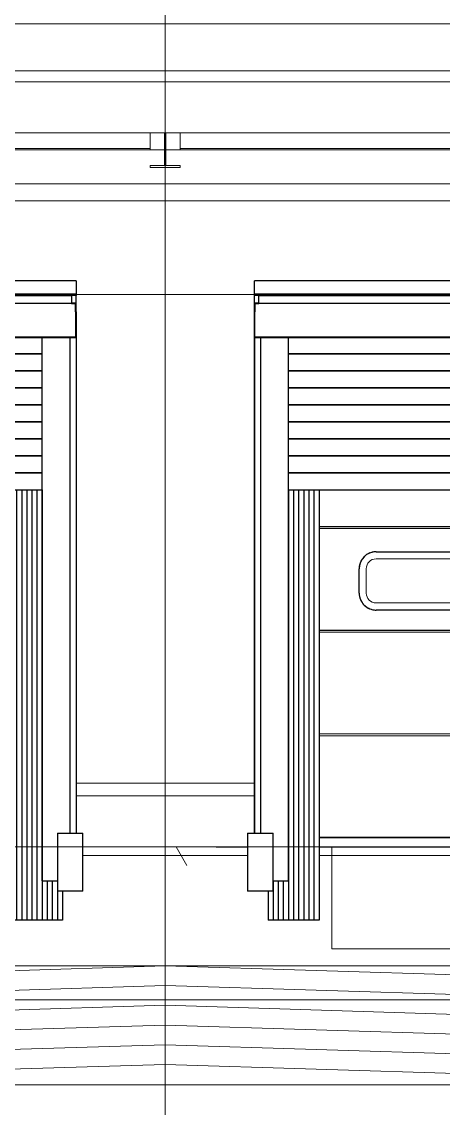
# Model space of a CAD drawing. Extents: x 692141 to 693595, y 1492301 to 1494225.
# Drawn here: x 692391.41 to 692393.89, y 1492374.68 to 1492381.07 of the extents above; entities that cross this region are included whole.
import ezdxf

# ---------------------------------------------------------------- set-up
doc = ezdxf.new("R2010")
doc.units = 0
doc.header["$MEASUREMENT"] = 0
for name, pattern in [('Centre', [7937.5, 1587.5, -1190.625, 3968.75, -1190.625]), ('Grid Line', [5556.25, 3175, -793.75, 793.75, -793.75]), ('Čárka', [3175, 1587.5, -1587.5])]:
    doc.linetypes.add(name, pattern=pattern)
for name, color, linetype, lineweight in [('A-DETL-GENF', 92, 'Continuous', 5), ('A-FLOR', 192, 'Continuous', 5), ('A-FLOR-LEVL', 8, 'Grid Line', 5), ('A-GENM', 13, 'Continuous', 5), ('A-WALL-PATT', 111, 'Continuous', 5), ('S-BEAM', 12, 'Continuous', 5), ('S-GRID', 1, 'Continuous', 5)]:
    doc.layers.add(name, color=color, linetype=linetype, lineweight=lineweight)
doc.layers.add('A-DOOR', color=2, linetype='Continuous')
pattern_1 = [(0, (212730.054, 1200), (4064, 1016), [167.64, -2880.36, 167.64, -2880.36, -16256]), (0, (212730.054, 1200), (4064, 1016), [-6096, 167.64, -5928.36, 167.64, -2880.36, -7112]), (0, (212730.054, 1200), (4064, 1016), [-15240, 167.64, -1864.36, 167.64, -4912.36]), (120, (214254.054, 1708), (-2911.881810244989, 3011.527240979959), [167.64, -2880.36, 167.64, -2880.36, -16256]), (120, (214254.054, 1708), (-2911.881810244989, 3011.527240979959), [-6095.999999999999, 167.64, -5928.359999999999, 167.64, -2880.36, -7111.999999999999]), (120, (214254.054, 1708), (-2911.881810244989, 3011.527240979959), [-15240, 167.64, -1864.36, 167.64, -4912.359999999999]), (240, (214762.054, 3740), (-1152.118189755009, -4027.527240979959), [167.64, -2880.36, 167.64, -2880.36, -16256]), (240, (214762.054, 3740), (-1152.118189755009, -4027.527240979959), [-6096, 167.64, -5928.36, 167.64, -2880.36, -7112]), (240, (214762.054, 3740), (-1152.118189755009, -4027.527240979959), [-15240, 167.64, -1864.36, 167.64, -4912.36])]

# ---------------------------------------------------------------- blocks, each defined once
blk = doc.blocks.new('HAVI-DC_R19_AR_120_STRUCTURE_rvt-2-500_ELEVATION 4')
at = {"layer": 'S-BEAM'}
h = blk.add_hatch(dxfattribs=at)
h.set_pattern_fill('FP_109', color=256, style=0, pattern_type=2)
h.set_pattern_definition(pattern_1)
h.paths.add_polyline_path([(134637.418784823, 5200.000000000931), (138349.6363114673, 5200.000000000931), (138349.6363114673, 5300.068639883461), (130649.6363114673, 5300.068639883461), (130649.6363114673, 5200.000000000931), (134114.1084920922, 5200.000000000931)], flags=0)
h = blk.add_hatch(dxfattribs=at)
h.set_pattern_fill('FP_109', color=256, style=0, pattern_type=2)
h.set_pattern_definition(pattern_1)
h.paths.add_polyline_path([(130499.6363114689, 0), (138499.6363114754, 0), (138499.6363114754, 500.0000000013763), (130499.6363114689, 500.0000000013763)], flags=0)
h.paths.add_polyline_path([(132020.8673211689, 700.0000000014002), (138499.6363114754, 700.0000000014002), (138499.6363114754, 1400.00000000138), (138014.7863138007, 1400.00000000138), (138014.7863138007, 1139.999999997003), (137894.7863138007, 1139.999999997003), (137894.7863138007, 969.9999999969727), (137594.7863138007, 969.9999999969727), (137594.7863138007, 1400.00000000138), (137519.7546187947, 1400.00000000138), (137519.7546187947, 799.9999999999914), (135479.7546187947, 799.9999999999914), (135479.7546187947, 1400.00000000138), (135404.7863138007, 1400.00000000138), (135404.7863138007, 969.9999999969727), (135104.7863138007, 969.9999999969727), (135104.7863138007, 1139.999999997003), (134984.7863138007, 1139.999999997003), (134984.7863138007, 1400.00000000138), (134014.7863138008, 1400.00000000138), (134014.7863138008, 1139.999999997003), (133894.7863138007, 1139.999999997003), (133894.7863138007, 969.9999999969727), (133594.7863138007, 969.9999999969727), (133590.7981993614, 1400.00000000138), (133519.636311469, 1400.00000000138), (133519.636311469, 799.9999999999914), (131479.6363114689, 799.9999999999914), (131479.6363114689, 1400.00000000138), (131404.7863138008, 1400.00000000138), (131404.7863138008, 969.9999999969727), (131104.7863138008, 969.9999999969727), (131104.7863138008, 1139.999999997003), (130984.7863138007, 1139.999999997003), (130984.7863138007, 1400.00000000138), (130499.6363114689, 1400.00000000138), (130499.6363114689, 700.0000000014002), (131381.6363114702, 700.0000000014002)], flags=0)
at = {"layer": 'S-BEAM', "color": 7}
for p, q in [((130649.6363114673, 5200.000000000933), (138349.6363114674, 5200.000000000933)), ((134014.7863138008, 1400.000000001379), (134984.7863138008, 1400.000000001379)), ((135404.7863138007, 1400.000000001379), (135479.7546187947, 1400.000000001379)), ((135479.7546187947, 800.0000000000011), (135479.7546187947, 1400.000000001379)), ((137519.7546187947, 800.0000000000011), (135479.7546187947, 800.0000000000011))]:
    blk.add_line(p, q, dxfattribs=at)
blk = doc.blocks.new('Column Center Mark - Column Center Mark-439589-500_ELEVATION 4')
at = {"layer": 'A-DETL-GENF', "lineweight": 9}
for p, q in [((43649.75461878071, 74.99999999996534), (43649.75461878071, -75.00000000003465)), ((43574.75461878071, -3.465174813754857e-11), (43724.75461878071, -3.465174813754857e-11))]:
    blk.add_line(p, q, dxfattribs=at)
blk = doc.blocks.new('Doors_Industrial_Loading-Systems_Sectional-Overhead-Door_High-Lift_40mm - 2500 x 3000 mm-V89-500_ELEVATION 4')
at = {"layer": 'A-DOOR', "color": 7}
for p, q in [((137594.7863138008, 3273.999999996978), (135404.7863138008, 3273.999999996978)), ((135741.119647134, 3136.49999999713), (136204.119647134, 3136.49999999713)), ((135741.119647134, 3136.49999999713), (136204.119647134, 3136.49999999713)), ((136795.4529804673, 3136.499999997063), (137253.9702484772, 3136.499999997063)), ((136795.4529804673, 3136.499999997063), (137258.4529804673, 3136.499999997063)), ((135641.119647134, 2893.499999997032), (135641.119647134, 3036.49999999713)), ((135641.119647134, 2893.499999997032), (135641.119647134, 3036.49999999713)), ((136304.119647134, 3036.49999999713), (136304.119647134, 2893.499999997034)), ((136304.119647134, 3036.49999999713), (136304.119647134, 2893.499999997034)), ((136695.4529804673, 2893.499999996908), (136695.4529804673, 3036.499999997063)), ((136695.4529804673, 2893.499999996908), (136695.4529804673, 3036.499999997063)), ((137358.4529804674, 3036.499999997064), (137358.4529804674, 2893.499999996909)), ((137358.4529804674, 3036.499999997064), (137358.4529804674, 2893.499999996909)), ((136204.119647134, 2793.499999997033), (135741.119647134, 2793.499999997033)), ((136204.119647134, 2793.499999997034), (135741.119647134, 2793.499999997034)), ((137253.9702484772, 2793.499999996908), (136795.4529804673, 2793.499999996908)), ((137258.4529804673, 2793.499999996909), (136795.4529804673, 2793.499999996909)), ((135404.7863138008, 2675.02522143521), (137594.7863138008, 2675.02522143521)), ((135404.7863138008, 2675.02522143521), (137594.7863138008, 2675.02522143521)), ((137594.7863138008, 1455.025221435202), (135404.7863138008, 1455.025221435202)), ((135404.7863138008, 1455.025221435202), (137594.7863138008, 1455.025221435202)), ((135404.7863138008, 1399.99999999697), (137594.7863138008, 1399.99999999697))]:
    blk.add_line(p, q, dxfattribs=at)
at = {"layer": 'A-DOOR', "color": 1, "linetype": 'Čárka'}
blk.add_line((134799.7863138008, 1399.999999996979), (134984.7863138008, 1399.999999996979), dxfattribs=at)
at = {"layer": 'A-DOOR', "color": 7}
for centre, radius, start, end in [((135741.119647134, 3036.49999999713), 100, 90, 180), ((135741.119647134, 3036.49999999713), 99.99999999998279, 90, 105.0000000000053), ((136204.119647134, 3036.49999999713), 100.0000000000291, 359.9999999999992, 89.99999999999987), ((136204.119647134, 3036.49999999713), 100.0000000000014, 74.99999999998114, 88.12802654437974), ((136795.4529804673, 3036.499999997063), 100, 90, 180), ((136795.4529804673, 3036.499999997063), 100.0000000000034, 90, 104.9999999999863), ((137258.4529804673, 3036.499999997063), 100.0000000000291, 75.00000000000118, 89.99999999999987), ((137258.4529804673, 3036.499999997063), 100.0000000000291, 2.482820498217458e-13, 90.00000000000026), ((135741.119647134, 3036.49999999713), 99.99999999999213, 150.0000000000061, 158.0128132543626), ((135741.119647134, 3036.49999999713), 99.9999999999943, 129.5802092616328, 140.4197907381451), ((135741.119647134, 3036.49999999713), 99.99999999998772, 111.9871867448803, 120.0000000000029), ((136204.119647134, 3036.49999999713), 100.0000000000255, 59.99999999999179, 68.01281325516344), ((136204.119647134, 3036.49999999713), 100.0000000000275, 39.58020926183492, 50.41979073809703), ((136204.119647134, 3036.49999999713), 100.0000000000275, 21.98718674521917, 30.00000000000255), ((136795.4529804673, 3036.499999997063), 99.99999999997706, 150.0000000000015, 158.0128132541641), ((136795.4529804673, 3036.499999997063), 99.99999999997874, 130.7140562729314, 140.419790738059), ((136795.4529804673, 3036.499999997063), 99.99999999999838, 111.9871867454006, 119.9999999999859), ((137258.4529804673, 3036.499999997063), 100.0000000000015, 60.00000000000059, 68.01281325461728), ((137258.4529804673, 3036.499999997063), 100.0000000000051, 39.58020926199544, 50.41979073809095), ((137258.4529804673, 3036.499999997063), 100.0000000000129, 21.98718674572751, 29.99999999999912), ((135741.119647134, 3036.49999999713), 99.99999999999955, 165.0000000000016, 179.9999999999997), ((136204.119647134, 3036.49999999713), 100.0000000000184, 0, 15.00000000000107), ((136795.4529804673, 3036.499999997063), 99.99999999999955, 164.999999999997, 179.9999999999997), ((137258.4529804673, 3036.499999997063), 100.0000000000109, 2.605510395054437e-13, 15.00000000000046), ((135741.119647134, 2893.499999997033), 100.0000000000109, 180.0000000000004, 195.0000000000004), ((135741.119647134, 2893.499999997033), 100.0000000000009, 180.0000000000002, 270.0000000000002), ((136204.119647134, 2893.499999997033), 100.0000000000291, 269.9999999999999, 2.482820498217458e-13), ((136204.119647134, 2893.499999997033), 100.0000000000291, 344.999999999997, 0), ((136795.4529804673, 2893.499999996908), 99.99999999997526, 180.0000000000001, 194.9999999999991), ((136795.4529804673, 2893.499999996908), 100.0000000000009, 180.0000000000002, 270.0000000000002), ((137258.4529804673, 2893.499999996908), 100.0000000000291, 269.9999999999999, 2.59811560542051e-13), ((137258.4529804673, 2893.499999996908), 100.0000000000291, 344.9999999999973, 0), ((135741.119647134, 2893.499999997033), 100.0000000000129, 201.987186746284, 209.999999999999), ((135741.119647134, 2893.499999997033), 100.0000000000123, 219.5802092624334, 230.419790737509), ((136204.119647134, 2893.499999997033), 99.9999999999985, 309.5802092624691, 320.4197907376679), ((136204.119647134, 2893.499999997033), 100.0000000000263, 329.9999999999978, 338.0128132540348), ((136795.4529804673, 2893.499999996908), 99.99999999997317, 201.9871867455937, 209.9999999999972), ((136795.4529804673, 2893.499999996908), 99.9999999999797, 219.5802092619701, 229.2859437270687), ((137258.4529804673, 2893.499999996908), 100.0000000000012, 309.5802092619987, 320.4197907380633), ((137258.4529804673, 2893.499999996908), 100.000000000001, 330.000000000004, 338.0128132546938), ((135741.119647134, 2893.499999997033), 100.0000000000118, 240.0000000000025, 248.012813253757), ((135741.119647134, 2893.499999997033), 100.0000000000007, 254.9999999999972, 270), ((136204.119647134, 2893.499999997033), 99.99999999999032, 271.8719734556201, 285.0000000000201), ((136204.119647134, 2893.499999997033), 100.0000000000023, 291.9871867462618, 300.0000000000137), ((136795.4529804673, 2893.499999996908), 99.99999999999682, 240.0000000000136, 248.0128132544913), ((136795.4529804673, 2893.499999996908), 100.0000000000005, 255.000000000013, 269.9999999999999), ((137258.4529804673, 2893.499999996908), 99.99999999998279, 269.9999999999996, 285.000000000005), ((137258.4529804673, 2893.499999996908), 99.99999999998772, 291.9871867454199, 300.0000000000028)]:
    blk.add_arc(centre, radius, start, end, dxfattribs=at)
at = {"layer": 'A-GENM', "color": 7}
for p, q in [((135404.7863138008, 3285.02522143521), (137594.7863138008, 3285.02522143521)), ((135404.7863138008, 3285.02522143521), (137594.7863138008, 3285.02522143521)), ((135741.119647134, 3136.499999996981), (136204.119647134, 3136.499999996981)), ((136795.4529804673, 3136.499999996981), (137258.4529804673, 3136.499999996981)), ((136204.119647134, 3094.499999996981), (135741.119647134, 3094.499999996981)), ((136204.119647134, 3094.499999996981), (135741.119647134, 3094.499999996981)), ((137258.4529804673, 3094.499999996981), (136795.4529804673, 3094.499999996981)), ((137258.4529804673, 3094.499999996981), (136795.4529804673, 3094.499999996981)), ((135641.119647134, 2893.499999996981), (135641.119647134, 3036.499999996981)), ((135683.119647134, 3036.499999996981), (135683.119647134, 2893.499999996981)), ((135683.119647134, 3036.499999996981), (135683.119647134, 2893.499999996981)), ((136262.119647134, 2893.499999996981), (136262.119647134, 3036.499999996981)), ((136262.119647134, 2893.499999996981), (136262.119647134, 3036.499999996982)), ((136304.119647134, 3036.499999996982), (136304.119647134, 2893.499999996981)), ((136695.4529804673, 2893.499999996981), (136695.4529804673, 3036.499999996981)), ((136737.4529804673, 3036.499999996981), (136737.4529804673, 2893.499999996981)), ((136737.4529804673, 3036.499999996981), (136737.4529804673, 2893.499999996981)), ((137316.4529804673, 2893.499999996981), (137316.4529804673, 3036.499999996981)), ((137316.4529804673, 2893.499999996981), (137316.4529804673, 3036.499999996982)), ((137358.4529804673, 3036.499999996982), (137358.4529804673, 2893.499999996981)), ((135741.119647134, 2835.499999996982), (136204.119647134, 2835.499999996982)), ((135741.119647134, 2835.499999996982), (136204.119647134, 2835.499999996982)), ((136795.4529804673, 2835.499999996982), (137258.4529804673, 2835.499999996982)), ((136795.4529804673, 2835.499999996982), (137258.4529804673, 2835.499999996982)), ((136204.119647134, 2793.499999996981), (135741.119647134, 2793.499999996981)), ((137258.4529804673, 2793.499999996981), (136795.4529804673, 2793.499999996981)), ((137594.7863138008, 2663.99999999698), (135404.7863138008, 2663.99999999698)), ((135404.7863138008, 2065.025221435211), (137594.7863138008, 2065.025221435211)), ((135404.7863138008, 2065.025221435211), (137594.7863138008, 2065.025221435211)), ((137594.7863138008, 2053.999999996979), (135404.7863138008, 2053.999999996979)), ((135404.7863138008, 1455.025221435211), (137594.7863138008, 1455.025221435211)), ((135404.7863138008, 1455.025221435211), (137594.7863138008, 1455.025221435211))]:
    blk.add_line(p, q, dxfattribs=at)
for centre, radius, start, end in [((135741.119647134, 3036.499999996981), 100, 90.00000000000026, 180.0000000000002), ((136204.119647134, 3036.499999996981), 100.0000000000291, 5.08789356700367e-13, 90.00000000000026), ((136795.4529804673, 3036.499999996981), 100.0000000000005, 90.00000000000026, 180.0000000000002), ((137258.4529804673, 3036.499999996981), 100.0000000000005, 5.152498583970897e-13, 90.00000000000026), ((135741.119647134, 3036.499999996981), 57.9999999999709, 90, 180), ((135741.119647134, 3036.499999996981), 57.9999999999709, 90, 180), ((136204.119647134, 3036.499999996981), 58.0000000000291, 0, 90), ((136204.119647134, 3036.499999996981), 58.0000000000291, 8.984518603637631e-13, 90), ((136795.4529804673, 3036.499999996981), 58, 90, 180), ((136795.4529804673, 3036.499999996981), 58, 90, 180), ((137258.4529804673, 3036.499999996981), 58, 0, 90), ((137258.4529804673, 3036.499999996981), 58, 8.984518603637631e-13, 90), ((135741.119647134, 2893.499999996981), 100, 180.0000000000002, 269.9999999999999), ((135741.119647134, 2893.499999996981), 57.99999999999954, 180.0000000000002, 269.9999999999999), ((135741.119647134, 2893.499999996981), 57.9999999999709, 180, 269.9999999999996), ((136204.119647134, 2893.499999996981), 58.0000000000291, 269.9999999999996, 0), ((136204.119647134, 2893.499999996981), 58.0000000000291, 269.9999999999996, 0), ((136204.119647134, 2893.499999996981), 100.0000000000291, 269.9999999999996, 0), ((136795.4529804673, 2893.499999996981), 100.0000000000005, 180.0000000000002, 269.9999999999999), ((136795.4529804673, 2893.499999996981), 58.00000000000009, 180.0000000000002, 269.9999999999999), ((136795.4529804673, 2893.499999996981), 58, 180, 269.9999999999996), ((137258.4529804673, 2893.499999996981), 58, 269.9999999999996, 0), ((137258.4529804673, 2893.499999996981), 58, 269.9999999999996, 0), ((137258.4529804673, 2893.499999996981), 100, 269.9999999999996, 0)]:
    blk.add_arc(centre, radius, start, end, dxfattribs=at)
blk = doc.blocks.new('Door_ASSA-ABLOY DS6070B Inflatable shelter - Insulated wall-V73-500_ELEVATION 4')
at = {"layer": 'A-DOOR', "color": 47}
for p, q in [((123024.6363114675, 4652.807871864885), (123024.6363114675, 4729.999999996988)), ((125974.6363114675, 4729.999999996979), (123024.6363114675, 4729.999999996988)), ((125974.6363114675, 4729.999999996979), (125974.6363114675, 4652.807871864876)), ((123023.6363114675, 4649.999999996991), (123023.6363114675, 4598.999999996989)), ((123024.6363114675, 4647.691042939573), (123024.6363114675, 4652.807871864885)), ((123024.6363114675, 4652.807871864885), (125974.6363114675, 4652.807871864876)), ((123024.6363114675, 4644.684469772975), (123024.6363114675, 4647.691042939573)), ((125974.6363114675, 4647.691042939563), (123024.6363114675, 4647.691042939573)), ((125974.6363114675, 4644.684469772965), (123024.6363114675, 4644.684469772974)), ((123049.6363114675, 4598.999999996989), (123049.6363114675, 4647.69104293955)), ((125947.6363114675, 4641.364026622491), (123049.6363114675, 4641.364026622491)), ((125947.6363114675, 4647.691042939549), (125947.6363114675, 4598.999999997001)), ((125974.6363114675, 4652.807871864876), (125974.6363114675, 4647.691042939563)), ((125974.6363114675, 4647.691042939563), (125974.6363114675, 4644.684469772965)), ((125975.6363114675, 4598.999999997001), (125975.6363114675, 4649.999999996992)), ((123049.6363114675, 4598.99999999699), (123023.6363114675, 4598.99999999699)), ((123023.6363114675, 4598.999999996989), (123023.6363114675, 4538.99999999699)), ((123023.6363114675, 4538.99999999699), (123027.6363114675, 4538.99999999699)), ((123024.6363114675, 4547.999999996992), (123024.6363114675, 1479.999999996993)), ((123024.6363114675, 1479.999999996995), (123024.6363114675, 4538.999999997)), ((123027.6363114675, 4598.99999999703), (123027.6363114675, 4547.999999997031)), ((123027.6363114675, 4547.999999997032), (123027.6363114675, 4598.999999997029)), ((123027.6363114675, 4538.99999999699), (123027.6363114675, 4595.99999999699)), ((123027.6363114675, 4595.99999999699), (123049.6363114675, 4595.99999999699)), ((123027.6363114675, 4397.999999996989), (123027.6363114675, 4595.99999999699)), ((125971.6363114675, 4595.999999996991), (123027.6363114675, 4595.999999996991)), ((123049.6363114675, 4595.99999999699), (123049.6363114675, 4598.999999996989)), ((125975.6363114675, 4598.999999997001), (125947.6363114675, 4598.999999997001)), ((125947.6363114675, 4598.999999997001), (125947.6363114675, 4595.999999997001)), ((125947.6363114675, 4595.999999997001), (125971.6363114675, 4595.999999997001)), ((125971.6363114675, 4598.99999999703), (125971.6363114675, 4547.999999997031)), ((125971.6363114675, 4547.999999997032), (125971.6363114675, 4598.999999997029)), ((125971.6363114675, 4595.999999997001), (125971.6363114675, 4538.999999996992)), ((125971.6363114675, 4595.99999999699), (125971.6363114675, 4397.999999996989)), ((125971.6363114675, 4538.999999996991), (125975.6363114675, 4538.999999996991)), ((125974.6363114675, 4547.999999996992), (125974.6363114675, 1479.999999996993)), ((125974.6363114675, 4538.999999997), (125974.6363114675, 1479.999999996996)), ((125975.6363114675, 4538.999999996991), (125975.6363114675, 4598.999999997001)), ((123027.6363114675, 4394.999999996989), (123027.6363114675, 4397.999999996989)), ((125971.6363114675, 4397.999999996989), (123027.6363114675, 4397.999999996989)), ((125971.6363114675, 4397.999999996989), (123027.6363114675, 4397.999999996989)), ((125971.6363114675, 4394.99999999699), (123027.6363114675, 4394.99999999699)), ((123061.642967541, 1479.999999996993), (123061.642967541, 4394.999999996971)), ((125937.6296553938, 4394.999999996971), (125937.6296553938, 1479.999999996993)), ((125971.6363114675, 4397.999999996989), (125971.6363114675, 4394.999999996989)), ((122984.6363114675, 1479.999999996995), (123134.6363114675, 1479.999999996994)), ((122984.6363114675, 1479.999999996995), (122984.6363114675, 1139.999999996994)), ((123134.6363114675, 1139.999999996994), (123134.6363114675, 1479.999999996995)), ((125864.6363114675, 1479.999999997002), (126014.6363114675, 1479.999999997002)), ((125864.6363114675, 1479.999999997002), (125864.6363114675, 1139.999999997)), ((126014.6363114675, 1139.999999997), (126014.6363114675, 1479.999999997002)), ((123134.6363114675, 1139.999999996994), (122984.6363114675, 1139.999999996994)), ((126014.6363114675, 1139.999999997), (125864.6363114675, 1139.999999996999))]:
    blk.add_line(p, q, dxfattribs=at)
at = {"layer": 'A-DOOR', "color": 117}
for p, q in [((123027.6363114675, 4547.999999996993), (123027.6363114675, 4598.999999997008)), ((123027.6363114675, 4582.68366976728), (123027.6363114675, 4598.999999997009)), ((123027.6363114675, 4556.584353991191), (123027.6363114675, 4582.68366976728)), ((125971.6363114675, 4598.999999997011), (125971.6363114675, 4547.999999996998)), ((125971.6363114675, 4598.999999996999), (125971.6363114675, 4582.68366976727)), ((125971.6363114675, 4582.68366976727), (125971.6363114675, 4556.584353991181)), ((123224.6363114675, 1199.999999996987), (123224.6363114675, 4394.999999997)), ((125774.6363114675, 1199.999999996988), (125774.6363114675, 4394.99999999696)), ((123134.6363114675, 1199.999999996987), (123224.6363114675, 1199.999999996987)), ((125774.6363114675, 1199.999999996988), (125864.6363114675, 1199.999999996988))]:
    blk.add_line(p, q, dxfattribs=at)
at = {"layer": 'A-DOOR', "color": 130}
for p, q in [((125774.6363114674, 4299.99999999708), (123224.6363114674, 4299.99999999708)), ((123224.6363114674, 4299.999999997044), (125774.6363114674, 4299.999999997044)), ((125774.6363114674, 4199.999999997067), (123224.6363114674, 4199.999999997067)), ((123224.6363114674, 4199.999999997067), (125774.6363114674, 4199.999999997067)), ((125774.6363114674, 4099.999999997055), (123224.6363114674, 4099.999999997055)), ((123224.6363114674, 4099.999999997055), (125774.6363114674, 4099.999999997055)), ((125774.6363114674, 3999.999999997044), (123224.6363114674, 3999.999999997044)), ((123224.6363114674, 3999.999999997044), (125774.6363114674, 3999.999999997044)), ((125774.6363114674, 3899.999999997066), (123224.6363114674, 3899.999999997066)), ((123224.6363114674, 3899.999999997066), (125774.6363114674, 3899.999999997066)), ((125774.6363114674, 3799.999999997089), (123224.6363114674, 3799.999999997089)), ((123224.6363114674, 3799.999999997054), (125774.6363114674, 3799.999999997054)), ((125774.6363114674, 3699.999999997077), (123224.6363114674, 3699.999999997077)), ((123224.6363114674, 3699.999999997077), (125774.6363114674, 3699.999999997077)), ((125774.6363114674, 3599.999999997065), (123224.6363114674, 3599.999999997065)), ((123224.6363114674, 3599.999999997065), (125774.6363114674, 3599.999999997065)), ((123224.6363114675, 3500.073277789998), (123224.6363114675, 969.9999999969889)), ((123224.6363114675, 3500.073277789998), (123224.6363114675, 969.9999999969889)), ((123224.6363114674, 3499.999999997088), (125774.6363114674, 3499.999999997088)), ((123254.6363114675, 3500.091597238241), (123254.6363114675, 1400.000000001407)), ((123254.6363114675, 3500.091597238241), (123254.6363114675, 969.9999999969889)), ((123284.6363114675, 3500.109916686441), (123284.6363114675, 969.9999999969879)), ((123284.6363114675, 3500.109916686441), (123284.6363114675, 969.9999999969889)), ((123314.6363114675, 3500.128236134684), (123314.6363114675, 1400.000000001406)), ((123314.6363114675, 3500.128236134684), (123314.6363114675, 969.9999999969879)), ((123344.6363114675, 3500.146555582926), (123344.6363114675, 969.9999999969879)), ((123344.6363114675, 3500.146555582926), (123344.6363114675, 969.9999999969879)), ((123374.6363114675, 3500.16487503117), (123374.6363114675, 1400.000000001406)), ((123374.6363114675, 3500.16487503117), (123374.6363114675, 969.9999999969879)), ((123404.6363114675, 3500.18319447937), (123404.6363114675, 969.9999999969879)), ((125594.6363114675, 3499.99999999706), (125594.6363114675, 969.9999999969803)), ((125624.6363114675, 3499.99999999706), (125624.6363114675, 969.9999999969803)), ((125624.6363114675, 3499.99999999706), (125624.6363114675, 1400.000000001399)), ((125654.6363114675, 3499.99999999706), (125654.6363114675, 969.9999999969803)), ((125654.6363114675, 3499.99999999706), (125654.6363114675, 969.9999999969803)), ((125684.6363114675, 3499.99999999706), (125684.6363114675, 969.9999999969803)), ((125684.6363114675, 3499.99999999706), (125684.6363114675, 1400.000000001399)), ((125714.6363114675, 3499.99999999706), (125714.6363114675, 969.9999999969803)), ((125714.6363114675, 3499.99999999706), (125714.6363114675, 969.9999999969803)), ((125744.6363114675, 3499.99999999706), (125744.6363114675, 969.9999999969803)), ((125744.6363114675, 3499.99999999706), (125744.6363114675, 1400.000000001399)), ((125774.6363114675, 3499.99999999706), (125774.6363114675, 969.9999999969803)), ((125774.6363114675, 3499.99999999706), (125774.6363114675, 969.9999999969803)), ((123134.6363114675, 1199.999999996993), (123134.6363114675, 969.9999999969889)), ((123164.6363114675, 1199.999999996993), (123164.6363114675, 969.9999999969889)), ((123164.6363114675, 1199.999999996993), (123164.6363114675, 969.9999999969889)), ((123194.6363114675, 1199.999999996993), (123194.6363114675, 969.9999999969889)), ((125804.6363114675, 1199.999999996984), (125804.6363114675, 969.9999999969803)), ((125834.6363114675, 1199.999999996984), (125834.6363114675, 969.9999999969803)), ((125834.6363114675, 1199.999999996984), (125834.6363114675, 969.9999999969803)), ((125864.6363114675, 1199.999999996984), (125864.6363114675, 969.9999999969803)), ((123104.6363114675, 1139.999999997006), (123104.6363114675, 969.9999999969889)), ((125894.6363114675, 1139.999999996997), (125894.6363114675, 969.9999999969803)), ((123134.6363114675, 969.9999999969885), (123104.6363114675, 969.9999999969887)), ((123164.6363114675, 969.9999999969885), (123134.6363114675, 969.9999999969885)), ((123194.6363114675, 969.9999999969885), (123164.6363114675, 969.9999999969887)), ((123224.6363114675, 969.9999999969885), (123194.6363114675, 969.9999999969885)), ((123254.6363114675, 969.9999999969885), (123224.6363114675, 969.9999999969887)), ((123284.6363114675, 969.9999999969885), (123254.6363114675, 969.9999999969885)), ((123314.6363114675, 969.999999996988), (123284.6363114675, 969.9999999969881)), ((123344.6363114675, 969.999999996988), (123314.6363114675, 969.999999996988)), ((123374.6363114675, 969.999999996988), (123344.6363114675, 969.9999999969881)), ((123404.6363114675, 969.999999996988), (123374.6363114675, 969.999999996988)), ((125624.6363114675, 969.9999999969807), (125594.6363114675, 969.9999999969807)), ((125654.6363114675, 969.9999999969806), (125624.6363114675, 969.9999999969807)), ((125684.6363114675, 969.9999999969807), (125654.6363114675, 969.9999999969807)), ((125714.6363114675, 969.9999999969806), (125684.6363114675, 969.9999999969807)), ((125744.6363114675, 969.9999999969801), (125714.6363114675, 969.9999999969801)), ((125774.6363114675, 969.99999999698), (125744.6363114675, 969.9999999969801)), ((125804.6363114675, 969.9999999969801), (125774.6363114675, 969.9999999969801)), ((125834.6363114675, 969.99999999698), (125804.6363114675, 969.9999999969801)), ((125864.6363114675, 969.9999999969801), (125834.6363114675, 969.9999999969801)), ((125894.6363114675, 969.99999999698), (125864.6363114675, 969.9999999969801))]:
    blk.add_line(p, q, dxfattribs=at)
blk = doc.blocks.new('Door_ASSA-ABLOY DS6070B Inflatable shelter - Insulated wall-V97-500_ELEVATION 4')
at = {"layer": 'A-DOOR', "color": 47}
for p, q in [((135024.7863138008, 4652.807871864885), (135024.7863138008, 4729.999999996988)), ((137974.7863138008, 4729.999999996979), (135024.7863138008, 4729.999999996988)), ((137974.7863138008, 4729.999999996979), (137974.7863138008, 4652.807871864876)), ((135023.7863138008, 4649.999999996991), (135023.7863138008, 4598.999999996989)), ((135024.7863138008, 4647.691042939573), (135024.7863138008, 4652.807871864885)), ((135024.7863138008, 4652.807871864885), (137974.7863138008, 4652.807871864876)), ((135024.7863138008, 4644.684469772975), (135024.7863138008, 4647.691042939573)), ((137974.7863138008, 4647.691042939563), (135024.7863138008, 4647.691042939573)), ((137974.7863138008, 4644.684469772965), (135024.7863138008, 4644.684469772974)), ((135049.7863138008, 4598.999999996989), (135049.7863138008, 4647.69104293955)), ((137947.7863138008, 4641.364026622491), (135049.7863138008, 4641.364026622491)), ((137947.7863138008, 4647.691042939549), (137947.7863138008, 4598.999999997001)), ((137974.7863138008, 4652.807871864876), (137974.7863138008, 4647.691042939563)), ((137974.7863138008, 4647.691042939563), (137974.7863138008, 4644.684469772965)), ((137975.7863138008, 4598.999999997001), (137975.7863138008, 4649.999999996992)), ((135049.7863138008, 4598.99999999699), (135023.7863138008, 4598.99999999699)), ((135023.7863138008, 4598.999999996989), (135023.7863138008, 4538.99999999699)), ((135023.7863138008, 4538.99999999699), (135027.7863138008, 4538.99999999699)), ((135024.7863138008, 4547.999999996992), (135024.7863138008, 1479.999999996993)), ((135029.8958199231, 4547.999999996991), (135024.7863138008, 4547.999999996991)), ((135024.7863138008, 1479.999999996995), (135024.7863138008, 4538.999999997)), ((135027.7863138008, 4598.99999999703), (135027.7863138008, 4547.999999997031)), ((135027.7863138008, 4547.999999997032), (135027.7863138008, 4598.999999997029)), ((135027.7863138008, 4538.99999999699), (135027.7863138008, 4595.99999999699)), ((135027.7863138008, 4397.999999996989), (135027.7863138008, 4595.99999999699)), ((137971.7863138008, 4595.999999996991), (135027.7863138008, 4595.999999996991)), ((135029.8958199231, 4595.99999999699), (135049.7863138008, 4595.99999999699)), ((135049.7863138008, 4595.99999999699), (135049.7863138008, 4598.999999996989)), ((137975.7863138008, 4598.999999997001), (137947.7863138008, 4598.999999997001)), ((137947.7863138008, 4598.999999997001), (137947.7863138008, 4595.999999997001)), ((137947.7863138008, 4595.999999997001), (137971.7863138008, 4595.999999997001)), ((137971.7863138008, 4598.99999999703), (137971.7863138008, 4547.999999997031)), ((137971.7863138008, 4547.999999997032), (137971.7863138008, 4598.999999997029)), ((137971.7863138008, 4595.999999997001), (137971.7863138008, 4538.999999996992)), ((137971.7863138008, 4595.99999999699), (137971.7863138008, 4397.999999996989)), ((137971.7863138008, 4538.999999996991), (137975.7863138008, 4538.999999996991)), ((137974.7863138008, 4547.999999996992), (137974.7863138008, 1479.999999996993)), ((137974.7863138008, 4538.999999997), (137974.7863138008, 1479.999999996996)), ((137975.7863138008, 4538.999999996991), (137975.7863138008, 4598.999999997001)), ((135027.7863138008, 4394.999999996989), (135027.7863138008, 4397.999999996989)), ((137971.7863138008, 4397.999999996989), (135027.7863138008, 4397.999999996989)), ((137971.7863138008, 4397.999999996989), (135027.7863138008, 4397.999999996989)), ((137971.7863138008, 4394.99999999699), (135027.7863138008, 4394.99999999699)), ((135061.7929698743, 1479.999999996993), (135061.7929698743, 4394.999999996971)), ((137937.7796577271, 4394.999999996971), (137937.7796577271, 1479.999999996993)), ((137971.7863138008, 4397.999999996989), (137971.7863138008, 4394.999999996989)), ((134984.7863138008, 1479.999999996995), (135134.7863138008, 1479.999999996994)), ((134984.7863138008, 1479.999999996995), (134984.7863138008, 1139.999999996994)), ((135134.7863138008, 1139.999999996994), (135134.7863138008, 1479.999999996995)), ((137864.7863138008, 1479.999999997002), (138014.7863138008, 1479.999999997002)), ((137864.7863138008, 1479.999999997002), (137864.7863138008, 1139.999999997)), ((138014.7863138008, 1139.999999997), (138014.7863138008, 1479.999999997002)), ((135134.7863138008, 1139.999999996994), (134984.7863138008, 1139.999999996994)), ((138014.7863138008, 1139.999999997), (137864.7863138008, 1139.999999996999))]:
    blk.add_line(p, q, dxfattribs=at)
at = {"layer": 'A-DOOR', "color": 117}
for p, q in [((135027.7863138008, 4547.999999996993), (135027.7863138008, 4598.999999997008)), ((135027.7863138008, 4582.68366976728), (135027.7863138008, 4598.999999997009)), ((135027.7863138008, 4556.584353991191), (135027.7863138008, 4582.68366976728)), ((137971.7863138008, 4598.999999997011), (137971.7863138008, 4547.999999996998)), ((137971.7863138008, 4598.999999996999), (137971.7863138008, 4582.68366976727)), ((137971.7863138008, 4582.68366976727), (137971.7863138008, 4556.584353991181)), ((135224.7863138008, 1199.999999996987), (135224.7863138008, 4394.999999997)), ((137774.7863138008, 1199.999999996988), (137774.7863138008, 4394.99999999696)), ((135134.7863138008, 1199.999999996987), (135224.7863138008, 1199.999999996987)), ((137774.7863138008, 1199.999999996988), (137864.7863138008, 1199.999999996988))]:
    blk.add_line(p, q, dxfattribs=at)
at = {"layer": 'A-DOOR', "color": 130}
for p, q in [((137774.7863138007, 4299.99999999708), (135224.7863138007, 4299.99999999708)), ((135224.7863138007, 4299.999999997044), (137774.7863138007, 4299.999999997044)), ((137774.7863138007, 4199.999999997067), (135224.7863138007, 4199.999999997067)), ((135224.7863138007, 4199.999999997067), (137774.7863138007, 4199.999999997067)), ((137774.7863138007, 4099.999999997055), (135224.7863138007, 4099.999999997055)), ((135224.7863138007, 4099.999999997055), (137774.7863138007, 4099.999999997055)), ((137774.7863138007, 3999.999999997044), (135224.7863138007, 3999.999999997044)), ((135224.7863138007, 3999.999999997044), (137774.7863138007, 3999.999999997044)), ((137774.7863138007, 3899.999999997066), (135224.7863138007, 3899.999999997066)), ((135224.7863138007, 3899.999999997066), (137774.7863138007, 3899.999999997066)), ((137774.7863138007, 3799.999999997089), (135224.7863138007, 3799.999999997089)), ((135224.7863138007, 3799.999999997054), (137774.7863138007, 3799.999999997054)), ((137774.7863138007, 3699.999999997077), (135224.7863138007, 3699.999999997077)), ((135224.7863138007, 3699.999999997077), (137774.7863138007, 3699.999999997077)), ((137774.7863138007, 3599.999999997065), (135224.7863138007, 3599.999999997065)), ((135224.7863138007, 3599.999999997065), (137774.7863138007, 3599.999999997065)), ((135224.7863138008, 3500.073277789998), (135224.7863138008, 969.9999999969889)), ((135224.7863138008, 3500.073277789998), (135224.7863138008, 969.9999999969889)), ((135224.7863138007, 3499.999999997088), (137774.7863138007, 3499.999999997088)), ((135254.7863138008, 3500.091597238241), (135254.7863138008, 1400.000000001407)), ((135254.7863138008, 3500.091597238241), (135254.7863138008, 969.9999999969889)), ((135284.7863138008, 3500.109916686441), (135284.7863138008, 969.9999999969879)), ((135284.7863138008, 3500.109916686441), (135284.7863138008, 969.9999999969889)), ((135314.7863138008, 3500.128236134684), (135314.7863138008, 1400.000000001406)), ((135314.7863138008, 3500.128236134684), (135314.7863138008, 969.9999999969879)), ((135344.7863138008, 3500.146555582926), (135344.7863138008, 969.9999999969879)), ((135344.7863138008, 3500.146555582926), (135344.7863138008, 969.9999999969879)), ((135374.7863138008, 3500.16487503117), (135374.7863138008, 1400.000000001406)), ((135374.7863138008, 3500.16487503117), (135374.7863138008, 969.9999999969879)), ((135404.7863138008, 3500.18319447937), (135404.7863138008, 969.9999999969879)), ((137594.7863138008, 3499.99999999706), (137594.7863138008, 969.9999999969803)), ((137624.7863138008, 3499.99999999706), (137624.7863138008, 969.9999999969803)), ((137624.7863138008, 3499.99999999706), (137624.7863138008, 1400.000000001399)), ((137654.7863138008, 3499.99999999706), (137654.7863138008, 969.9999999969803)), ((137654.7863138008, 3499.99999999706), (137654.7863138008, 969.9999999969803)), ((137684.7863138008, 3499.99999999706), (137684.7863138008, 969.9999999969803)), ((137684.7863138008, 3499.99999999706), (137684.7863138008, 1400.000000001399)), ((137714.7863138008, 3499.99999999706), (137714.7863138008, 969.9999999969803)), ((137714.7863138008, 3499.99999999706), (137714.7863138008, 969.9999999969803)), ((137744.7863138008, 3499.99999999706), (137744.7863138008, 969.9999999969803)), ((137744.7863138008, 3499.99999999706), (137744.7863138008, 1400.000000001399)), ((137774.7863138008, 3499.99999999706), (137774.7863138008, 969.9999999969803)), ((137774.7863138008, 3499.99999999706), (137774.7863138008, 969.9999999969803)), ((135134.7863138008, 1199.999999996993), (135134.7863138008, 969.9999999969889)), ((135164.7863138008, 1199.999999996993), (135164.7863138008, 969.9999999969889)), ((135164.7863138008, 1199.999999996993), (135164.7863138008, 969.9999999969889)), ((135194.7863138008, 1199.999999996993), (135194.7863138008, 969.9999999969889)), ((137804.7863138008, 1199.999999996984), (137804.7863138008, 969.9999999969803)), ((137834.7863138008, 1199.999999996984), (137834.7863138008, 969.9999999969803)), ((137834.7863138008, 1199.999999996984), (137834.7863138008, 969.9999999969803)), ((137864.7863138008, 1199.999999996984), (137864.7863138008, 969.9999999969803)), ((135104.7863138008, 1139.999999997006), (135104.7863138008, 969.9999999969889)), ((137894.7863138008, 1139.999999996997), (137894.7863138008, 969.9999999969803)), ((135134.7863138008, 969.9999999969885), (135104.7863138008, 969.9999999969887)), ((135164.7863138008, 969.9999999969885), (135134.7863138008, 969.9999999969885)), ((135194.7863138008, 969.9999999969885), (135164.7863138008, 969.9999999969887)), ((135224.7863138008, 969.9999999969885), (135194.7863138008, 969.9999999969885)), ((135254.7863138008, 969.9999999969885), (135224.7863138008, 969.9999999969887)), ((135284.7863138008, 969.9999999969885), (135254.7863138008, 969.9999999969885)), ((135314.7863138008, 969.999999996988), (135284.7863138008, 969.9999999969881)), ((135344.7863138008, 969.999999996988), (135314.7863138008, 969.999999996988)), ((135374.7863138008, 969.999999996988), (135344.7863138008, 969.9999999969881)), ((135404.7863138008, 969.999999996988), (135374.7863138008, 969.999999996988)), ((137624.7863138008, 969.9999999969807), (137594.7863138008, 969.9999999969807)), ((137654.7863138008, 969.9999999969806), (137624.7863138008, 969.9999999969807)), ((137684.7863138008, 969.9999999969807), (137654.7863138008, 969.9999999969807)), ((137714.7863138008, 969.9999999969806), (137684.7863138008, 969.9999999969807)), ((137744.7863138008, 969.9999999969801), (137714.7863138008, 969.9999999969801)), ((137774.7863138008, 969.99999999698), (137744.7863138008, 969.9999999969801)), ((137804.7863138008, 969.9999999969801), (137774.7863138008, 969.9999999969801)), ((137834.7863138008, 969.99999999698), (137804.7863138008, 969.9999999969801)), ((137864.7863138008, 969.9999999969801), (137834.7863138008, 969.9999999969801)), ((137894.7863138008, 969.99999999698), (137864.7863138008, 969.9999999969801))]:
    blk.add_line(p, q, dxfattribs=at)
blk = doc.blocks.new('H-Wide Flange Beams - H350x175x57_8-2030188-500_ELEVATION 4')
at = {"layer": 'S-BEAM', "color": 90, "lineweight": 9}
for p, q in [((110495.6363114673, 5601.477146665254), (110495.6363114673, 5409.000000001149)), ((110503.6363114673, 5409.000000001149), (110503.6363114673, 5601.477146665254)), ((110495.6363114673, 5409.000000001149), (110411.6363114673, 5409.000000001149)), ((110411.6363114673, 5409.000000001149), (110411.6363114673, 5396.000000001148)), ((110411.6363114673, 5396.000000001148), (110587.6363114673, 5396.000000001148)), ((110587.6363114673, 5409.000000001149), (110503.6363114673, 5409.000000001149)), ((110587.6363114673, 5396.000000001148), (110587.6363114673, 5409.000000001149))]:
    blk.add_line(p, q, dxfattribs=at)
blk = doc.blocks.new('H-Wide Flange Beams - H250x125x29_6-2030162-500_ELEVATION 4')
at = {"layer": 'S-BEAM', "color": 90, "lineweight": 9}
for p, q in [((110411.6363114672, 5601.477146665222), (110411.6363114672, 5509.000000001149)), ((98587.63631146718, 5509.000000001149), (110411.6363114672, 5509.000000001149)), ((98587.63631146718, 5509.000000001149), (110411.6363114672, 5509.000000001149)), ((98587.63631146718, 5500.000000001148), (110411.6363114672, 5500.000000001148)), ((110411.6363114672, 5509.000000001149), (110411.6363114672, 5500.000000001148))]:
    blk.add_line(p, q, dxfattribs=at)
blk = doc.blocks.new('H-Wide Flange Beams - H250x125x29_6-V163-500_ELEVATION 4')
at = {"layer": 'S-BEAM', "color": 90, "lineweight": 9}
for p, q in [((110587.6363114672, 5509.000000001149), (110587.6363114672, 5601.477146665222)), ((110587.6363114672, 5500.000000001148), (110587.6363114672, 5509.000000001149)), ((110587.6363114672, 5509.000000001149), (122411.6363114672, 5509.000000001149)), ((110587.6363114672, 5509.000000001149), (122411.6363114672, 5509.000000001149)), ((110587.6363114672, 5500.000000001148), (122411.6363114672, 5500.000000001148))]:
    blk.add_line(p, q, dxfattribs=at)

msp = doc.modelspace()

# ---------------------------------------------------------------- linework, layer by layer
at = {"layer": 'A-FLOR', "color": 90, "lineweight": 9}
msp.add_line((692717.3624908916, 1492374.813383746), (692229.6700198601, 1492374.813383746), dxfattribs=at)
at = {"layer": 'A-FLOR-LEVL', "linetype": 'Centre'}
for p, q in [((692278.3000830481, 1492380.313383746), (692547.7862502306, 1492380.313383746)), ((692278.3000830481, 1492379.463383747), (692547.7862502306, 1492379.463383747)), ((692278.3000830481, 1492376.213383747), (692544.7862502306, 1492376.213383747)), ((692278.3000830481, 1492374.813383746), (692724.9906739572, 1492374.813383746))]:
    msp.add_line(p, q, dxfattribs=at)
at = {"layer": 'A-WALL-PATT', "color": 8}
for p, q in [((692430.4580527348, 1492381.055860893), (692332.3580527349, 1492381.055860893)), ((692430.4580527348, 1492380.779860893), (692332.3580527349, 1492380.779860893)), ((692430.4080527348, 1492380.779860893), (692332.4080527348, 1492380.779860893)), ((692430.4580527348, 1492380.714860893), (692332.3580527349, 1492380.714860893)), ((692430.4080527348, 1492380.714860893), (692332.4080527348, 1492380.714860893)), ((692430.4580527348, 1492380.414860893), (692332.3580527349, 1492380.414860893)), ((692392.2540527348, 1492380.414797185), (692392.1700527348, 1492380.414797185)), ((692392.3460527349, 1492380.414797185), (692392.2620527348, 1492380.414797185)), ((692332.6580527348, 1492380.113452386), (692430.1580527348, 1492380.113452386)), ((692393.1632027371, 1492379.013383746), (692395.3532027372, 1492379.013383746)), ((692391.733202737, 1492376.588383746), (692392.7832027371, 1492376.588383746)), ((692392.7832027371, 1492376.513383746), (692391.733202737, 1492376.513383746)), ((692391.7732027371, 1492376.213383746), (692392.7432027371, 1492376.213383746)), ((692391.7732027371, 1492376.213383746), (692392.7432027371, 1492376.213383746)), ((692391.7732027371, 1492376.213383746), (692392.7432027372, 1492376.213383746)), ((692393.1632027371, 1492376.213383746), (692395.3532027372, 1492376.213383746)), ((692392.7432027371, 1492376.163383747), (692391.7732027371, 1492376.163383747)), ((692395.3532027372, 1492376.163383747), (692393.1632027371, 1492376.163383747)), ((692376.3581089098, 1492375.513383746), (692428.0580527347, 1492375.513383746)), ((692392.2580527348, 1492375.513383746), (692388.2580436673, 1492375.389183088)), ((692392.2580527348, 1492375.513383746), (692392.2580527348, 1492374.813383746)), ((692392.2580527348, 1492375.513383746), (692396.2580527348, 1492375.38918337)), ((692392.2580527348, 1492375.397503217), (692388.2580436673, 1492375.27330256)), ((692392.2580527348, 1492375.397503217), (692396.2580527348, 1492375.273302841)), ((692428.0580527347, 1492375.313383746), (692376.3581089098, 1492375.313383746)), ((692392.2580527348, 1492375.281622689), (692388.2580436673, 1492375.15742203)), ((692392.2580527348, 1492375.281622689), (692396.2580527348, 1492375.157422312)), ((692392.2580527348, 1492375.165742159), (692388.2580436673, 1492375.041541501)), ((692392.2580527348, 1492375.165742159), (692396.2580527348, 1492375.041541783)), ((692392.2580527348, 1492375.04986163), (692388.2580436673, 1492374.925660972)), ((692392.2580527348, 1492375.04986163), (692396.2580527348, 1492374.925661254)), ((692392.2580527348, 1492374.933981101), (692388.3740917288, 1492374.813383746)), ((692392.2580527348, 1492374.933981101), (692396.1420137407, 1492374.813383746)), ((692376.3581089098, 1492374.813383746), (692428.0580527347, 1492374.813383746))]:
    msp.add_line(p, q, dxfattribs=at)
at = {"layer": 'S-GRID', "linetype": 'Grid Line'}
msp.add_line((692392.2580527348, 1492366.092463748), (692392.2580527348, 1492428.913383747), dxfattribs=at)

# ---------------------------------------------------------------- block references
at = {"layer": 'A-WALL-PATT', "color": 8, "xscale": 0.001, "yscale": 0.001, "zscale": 0.001}
for name, p in [('HAVI-DC_R19_AR_120_STRUCTURE_rvt-2-500_ELEVATION 4', (692257.7584164233, 1492374.813383746)), ('H-Wide Flange Beams - H250x125x29_6-2030162-500_ELEVATION 4', (692281.7584164233, 1492374.813383746)), ('H-Wide Flange Beams - H350x175x57_8-2030188-500_ELEVATION 4', (692281.7584164233, 1492374.813383746)), ('H-Wide Flange Beams - H250x125x29_6-V163-500_ELEVATION 4', (692281.7584164233, 1492374.813383746)), ('Door_ASSA-ABLOY DS6070B Inflatable shelter - Insulated wall-V73-500_ELEVATION 4', (692265.7585664256, 1492374.813383746)), ('Door_ASSA-ABLOY DS6070B Inflatable shelter - Insulated wall-V97-500_ELEVATION 4', (692257.7584164233, 1492374.813383746)), ('Doors_Industrial_Loading-Systems_Sectional-Overhead-Door_High-Lift_40mm - 2500 x 3000 mm-V89-500_ELEVATION 4', (692257.7584164233, 1492374.813383746)), ('Column Center Mark - Column Center Mark-439589-500_ELEVATION 4', (692348.608298116, 1492374.813383746)), ('Column Center Mark - Column Center Mark-439589-500_ELEVATION 4', (692348.608298116, 1492374.813383746))]:
    msp.add_blockref(name, p, dxfattribs=at)

doc.saveas('drawing.dxf')
